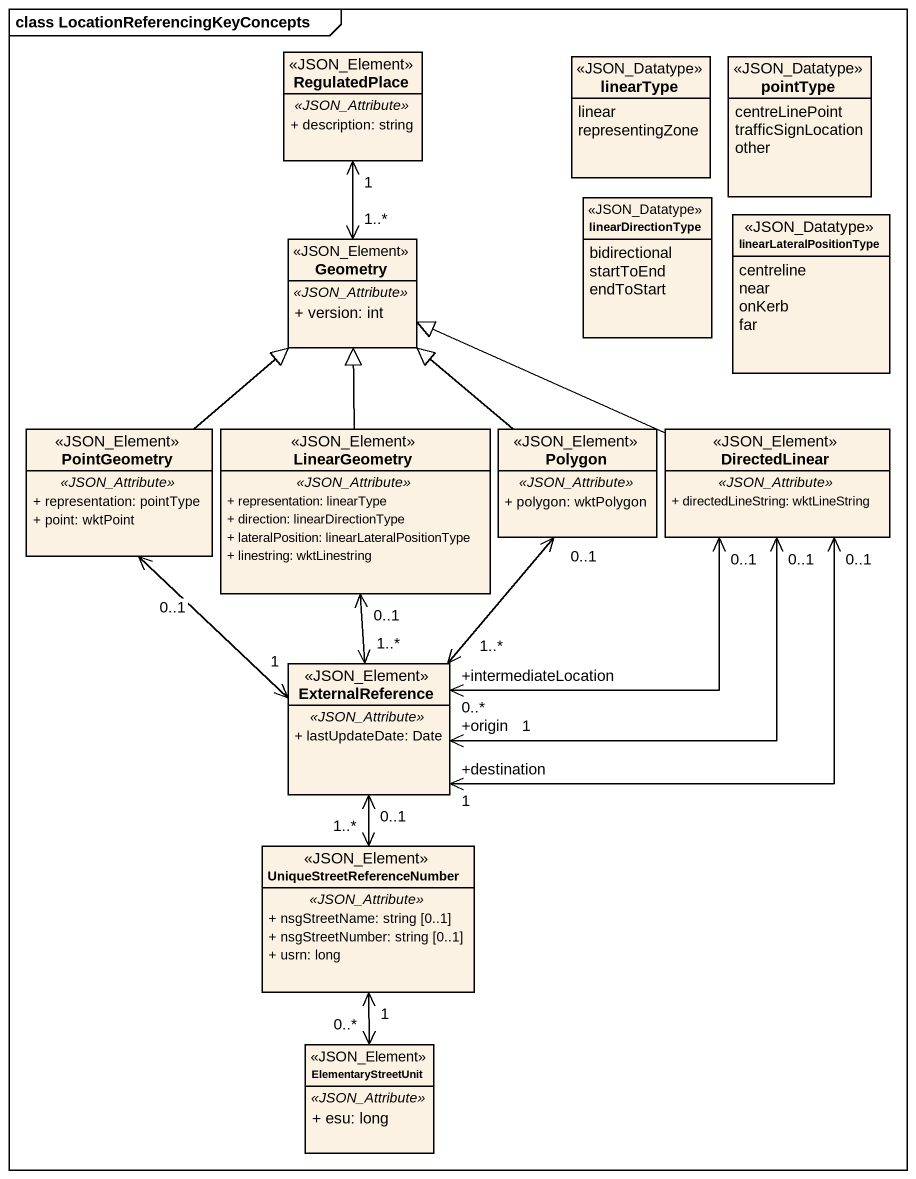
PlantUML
@startuml
mainframe class LocationReferencingKeyConcepts
hide circle
hide empty members
skinparam classAttributeIconSize 0
class RegulatedPlace <<JSON_Element>> {
  .. <<JSON_Attribute>> ..
  + description: string
}
enum linearType <<JSON_Datatype>> {
  linear
  representingZone
}
enum pointType <<JSON_Datatype>> {
  centreLinePoint
  trafficSignLocation
  other
}
enum linearDirectionType <<JSON_Datatype>> {
  bidirectional
  startToEnd
  endToStart
}
enum linearLateralPositionType <<JSON_Datatype>> {
  centreline
  near
  onKerb
  far
}
class Geometry <<JSON_Element>> {
  .. <<JSON_Attribute>> ..
  + version: int
}
class PointGeometry <<JSON_Element>> {
  .. <<JSON_Attribute>> ..
  + representation: pointType
  + point: wktPoint
}
class LinearGeometry <<JSON_Element>> {
  .. <<JSON_Attribute>> ..
  + representation: linearType
  + direction: linearDirectionType
  + lateralPosition: linearLateralPositionType
  + linestring: wktLinestring
}
class Polygon <<JSON_Element>> {
  .. <<JSON_Attribute>> ..
  + polygon: wktPolygon
}
class DirectedLinear <<JSON_Element>> {
  .. <<JSON_Attribute>> ..
  + directedLineString: wktLineString
}
class ExternalReference <<JSON_Element>> {
  .. <<JSON_Attribute>> ..
  + lastUpdateDate: Date
}
class UniqueStreetReferenceNumber <<JSON_Element>> {
  .. <<JSON_Attribute>> ..
  + nsgStreetName: string [0..1]
  + nsgStreetNumber: string [0..1]
  + usrn: long
}
class ElementaryStreetUnit <<JSON_Element>> {
  .. <<JSON_Attribute>> ..
  + esu: long
}
RegulatedPlace "1" <--> "1..*" Geometry
PointGeometry -up-|> Geometry
PointGeometry "0..1" <--> "1" ExternalReference
LinearGeometry -up-|> Geometry
LinearGeometry "0..1" <--> "1..*" ExternalReference
Polygon -up-|> Geometry
Polygon "0..1" <--> "1..*" ExternalReference
DirectedLinear -left-|> Geometry
DirectedLinear "0..1" <--> "+destination\n1" ExternalReference
ExternalReference "+intermediateLocation\n0..*" <-up-> "0..1" DirectedLinear
ExternalReference "+origin\n1" <-up-> "0..1" DirectedLinear
ExternalReference "0..1" <--> "1..*" UniqueStreetReferenceNumber
UniqueStreetReferenceNumber "1" <--> "0..*" ElementaryStreetUnit
@enduml
